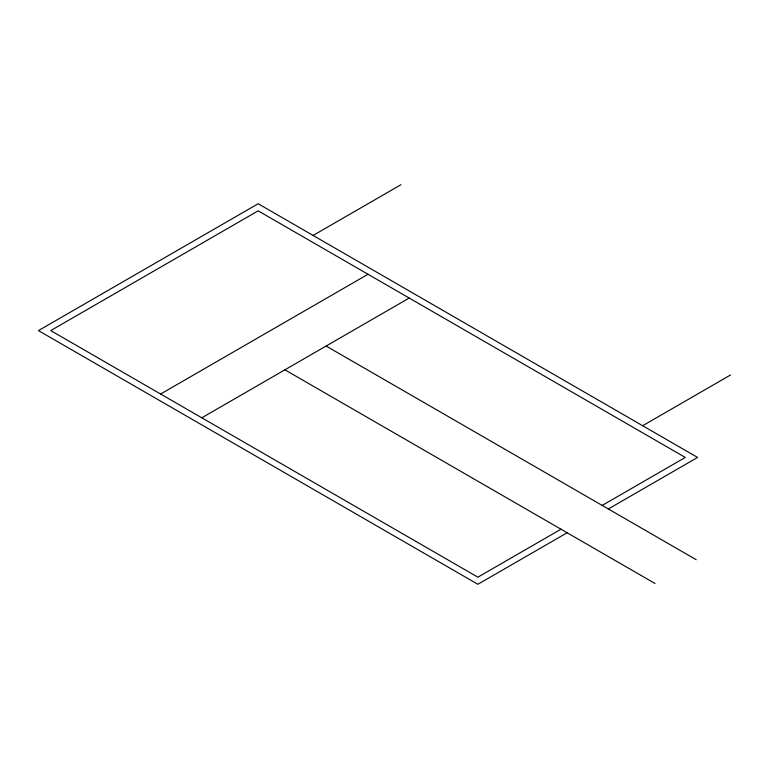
<?xml version="1.0" encoding="UTF-8"?>
<svg xmlns="http://www.w3.org/2000/svg" width="769" height="769" viewBox="0 0 769 769"><rect width="100%" height="100%" fill="white"/><g stroke="black" fill="none" stroke-linecap="round" stroke-linejoin="round"><path stroke-width="1.15" d="M313.089 235.449L400.976 184.714M160.615 394.016L368.024 274.264M201.805 417.798L409.214 298.055M642.663 425.728L730.55 374.984M560.986 529.207L477.876 577.183L50.754 330.593L258.163 210.841L685.285 457.44L602.185 505.425M567.138 532.754L477.876 584.286L38.45 330.593L258.163 203.737L697.589 457.44L608.337 508.972M326.114 346.031L696.224 559.717M284.914 369.822L655.025 583.498"/></g></svg>
